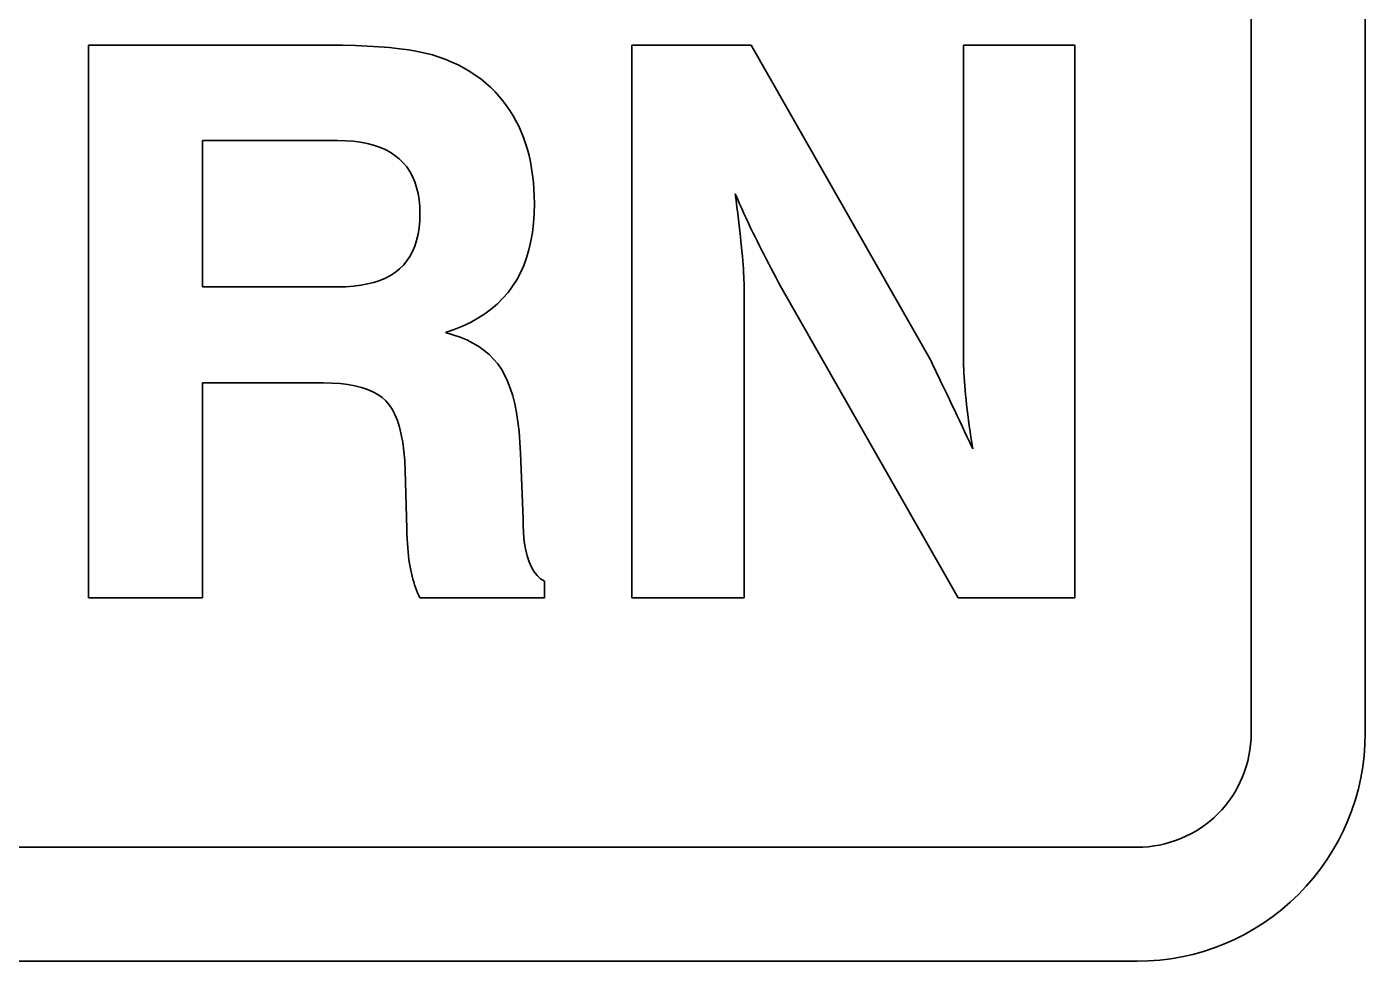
# Model space of a CAD drawing. Extents: x 18 to 197, y 25 to 142.
# Drawn here: x 65.06 to 103.8, y 24.81 to 51.86 of the extents above; entities that cross this region are included whole.
import ezdxf

# ---------------------------------------------------------------- set-up
doc = ezdxf.new("R2010")
doc.units = 0

msp = doc.modelspace()

# ---------------------------------------------------------------- linework, layer by layer
at = {"color": 7, "lineweight": 35}
for p, q in [((100.496857, 31.411736), (100.496857, 71.623726)), ((103.79686, 71.623726), (103.79686, 31.411736)), ((97.196869, 28.111732), (33.116871, 28.111732)), ((97.196869, 24.811729), (33.116871, 24.811729)), ((33.116871, 24.811729), (97.196869, 24.811729))]:
    msp.add_line(p, q, dxfattribs=at)
at = {"color": 7, "lineweight": 35, "ltscale": 0.174066}
msp.add_line((66.849121, 51.326958), (73.811768, 51.326958), dxfattribs=at)
at = {"color": 7, "lineweight": 35, "ltscale": 0.4}
for p, q in [((66.849121, 35.326958), (66.849121, 51.326958)), ((82.57756, 35.326958), (82.57756, 51.326958)), ((95.394928, 51.326958), (95.394928, 35.326958))]:
    msp.add_line(p, q, dxfattribs=at)
at = {"color": 7, "lineweight": 35, "ltscale": 0.009791}
msp.add_line((73.811768, 51.326958), (74.2034, 51.324135), dxfattribs=at)
at = {"color": 7, "lineweight": 35, "ltscale": 0.009281}
msp.add_line((74.2034, 51.324135), (74.574524, 51.315666), dxfattribs=at)
at = {"color": 7, "lineweight": 35, "ltscale": 0.008771}
msp.add_line((74.574524, 51.315666), (74.925095, 51.301537), dxfattribs=at)
at = {"color": 7, "lineweight": 35, "ltscale": 0.008266}
msp.add_line((74.925095, 51.301537), (75.255142, 51.281776), dxfattribs=at)
at = {"color": 7, "lineweight": 35, "ltscale": 0.007764}
msp.add_line((75.255142, 51.281776), (75.564667, 51.256355), dxfattribs=at)
at = {"color": 7, "lineweight": 35, "ltscale": 0.007266}
msp.add_line((75.564667, 51.256355), (75.853638, 51.225288), dxfattribs=at)
at = {"color": 7, "lineweight": 35, "ltscale": 0.006774}
msp.add_line((75.853638, 51.225288), (76.122101, 51.188576), dxfattribs=at)
at = {"color": 7, "lineweight": 35, "ltscale": 0.006288}
msp.add_line((76.122101, 51.188576), (76.370026, 51.146217), dxfattribs=at)
at = {"color": 7, "lineweight": 35, "ltscale": 0.005811}
msp.add_line((76.370026, 51.146217), (76.597443, 51.098198), dxfattribs=at)
at = {"color": 7, "lineweight": 35, "ltscale": 0.086354}
msp.add_line((82.57756, 51.326958), (86.031738, 51.326958), dxfattribs=at)
at = {"color": 7, "lineweight": 35, "ltscale": 0.261846}
msp.add_line((86.031738, 51.326958), (91.212997, 42.224449), dxfattribs=at)
at = {"color": 7, "lineweight": 35, "ltscale": 0.080651}
msp.add_line((92.168869, 51.326958), (95.394928, 51.326958), dxfattribs=at)
at = {"color": 7, "lineweight": 35, "ltscale": 0.224304}
msp.add_line((92.168869, 42.35479), (92.168869, 51.326958), dxfattribs=at)
at = {"color": 7, "lineweight": 35, "ltscale": 0.005343}
msp.add_line((76.597443, 51.098198), (76.804306, 51.044533), dxfattribs=at)
at = {"color": 7, "lineweight": 35, "ltscale": 0.005075}
msp.add_line((76.804306, 51.044533), (76.998138, 50.984261), dxfattribs=at)
at = {"color": 7, "lineweight": 35, "ltscale": 0.005004}
msp.add_line((76.998138, 50.984261), (77.186432, 50.916359), dxfattribs=at)
at = {"color": 7, "lineweight": 35, "ltscale": 0.004943}
msp.add_line((77.186432, 50.916359), (77.369186, 50.840874), dxfattribs=at)
at = {"color": 7, "lineweight": 35, "ltscale": 0.004894}
msp.add_line((77.369186, 50.840874), (77.546417, 50.757774), dxfattribs=at)
at = {"color": 7, "lineweight": 35, "ltscale": 0.004854}
msp.add_line((77.546417, 50.757774), (77.718079, 50.667076), dxfattribs=at)
at = {"color": 7, "lineweight": 35, "ltscale": 0.004826}
msp.add_line((77.718079, 50.667076), (77.884216, 50.568779), dxfattribs=at)
at = {"color": 7, "lineweight": 35, "ltscale": 0.00481}
for p, q in [((77.884216, 50.568779), (78.04483, 50.462868)), ((78.199875, 50.349358), (78.349396, 50.228249))]:
    msp.add_line(p, q, dxfattribs=at)
at = {"color": 7, "lineweight": 35, "ltscale": 0.004804}
msp.add_line((78.04483, 50.462868), (78.199875, 50.349358), dxfattribs=at)
at = {"color": 7, "lineweight": 35, "ltscale": 0.004828}
msp.add_line((78.349396, 50.228249), (78.493378, 50.099525), dxfattribs=at)
at = {"color": 7, "lineweight": 35, "ltscale": 0.004363}
msp.add_line((78.493378, 50.099525), (78.616226, 49.975594), dxfattribs=at)
at = {"color": 7, "lineweight": 35, "ltscale": 0.004337}
msp.add_line((78.616226, 49.975594), (78.732773, 49.847099), dxfattribs=at)
at = {"color": 7, "lineweight": 35, "ltscale": 0.00432}
msp.add_line((78.732773, 49.847099), (78.843033, 49.714027), dxfattribs=at)
at = {"color": 7, "lineweight": 35, "ltscale": 0.004312}
for p, q in [((78.843033, 49.714027), (78.946976, 49.576408)), ((78.946976, 49.576408), (79.044632, 49.434227))]:
    msp.add_line(p, q, dxfattribs=at)
at = {"color": 7, "lineweight": 35, "ltscale": 0.004322}
msp.add_line((79.044632, 49.434227), (79.135986, 49.287468), dxfattribs=at)
at = {"color": 7, "lineweight": 35, "ltscale": 0.004339}
msp.add_line((79.135986, 49.287468), (79.221039, 49.136162), dxfattribs=at)
at = {"color": 7, "lineweight": 35, "ltscale": 0.004366}
msp.add_line((79.221039, 49.136162), (79.299789, 48.980293), dxfattribs=at)
at = {"color": 7, "lineweight": 35, "ltscale": 0.004401}
msp.add_line((79.299789, 48.980293), (79.372238, 48.819862), dxfattribs=at)
at = {"color": 7, "lineweight": 35, "ltscale": 0.004444}
msp.add_line((79.372238, 48.819862), (79.438385, 48.654854), dxfattribs=at)
at = {"color": 7, "lineweight": 35, "ltscale": 0.105906}
msp.add_line((70.151215, 48.567955), (70.151215, 44.331703), dxfattribs=at)
at = {"color": 7, "lineweight": 35, "ltscale": 0.09776}
for p, q in [((74.0616, 48.567955), (70.151215, 48.567955)), ((70.151215, 44.331703), (74.0616, 44.331703))]:
    msp.add_line(p, q, dxfattribs=at)
at = {"color": 7, "lineweight": 35, "ltscale": 0.005775}
msp.add_line((74.292542, 48.562645), (74.0616, 48.567955), dxfattribs=at)
at = {"color": 7, "lineweight": 35, "ltscale": 0.005494}
msp.add_line((74.511734, 48.546669), (74.292542, 48.562645), dxfattribs=at)
at = {"color": 7, "lineweight": 35, "ltscale": 0.005229}
msp.add_line((74.719208, 48.520058), (74.511734, 48.546669), dxfattribs=at)
at = {"color": 7, "lineweight": 35, "ltscale": 0.004981}
for p, q in [((74.914932, 48.482796), (74.719208, 48.520058)), ((76.416962, 46.041847), (76.434555, 46.240303))]:
    msp.add_line(p, q, dxfattribs=at)
at = {"color": 7, "lineweight": 35, "ltscale": 0.004753}
for p, q in [((75.098938, 48.434898), (74.914932, 48.482796)), ((85.590073, 46.830879), (85.614197, 46.642311))]:
    msp.add_line(p, q, dxfattribs=at)
at = {"color": 7, "lineweight": 35, "ltscale": 0.004549}
msp.add_line((75.27121, 48.37635), (75.098938, 48.434898), dxfattribs=at)
at = {"color": 7, "lineweight": 35, "ltscale": 0.004498}
msp.add_line((79.438385, 48.654854), (79.49823, 48.485191), dxfattribs=at)
at = {"color": 7, "lineweight": 35, "ltscale": 0.004562}
msp.add_line((79.49823, 48.485191), (79.551788, 48.310738), dxfattribs=at)
at = {"color": 7, "lineweight": 35, "ltscale": 0.004371}
msp.add_line((75.431763, 48.307167), (75.27121, 48.37635), dxfattribs=at)
at = {"color": 7, "lineweight": 35, "ltscale": 0.004222}
msp.add_line((75.580566, 48.227318), (75.431763, 48.307167), dxfattribs=at)
at = {"color": 7, "lineweight": 35, "ltscale": 0.004106}
msp.add_line((75.717651, 48.136848), (75.580566, 48.227318), dxfattribs=at)
at = {"color": 7, "lineweight": 35, "ltscale": 0.004027}
msp.add_line((75.843002, 48.035713), (75.717651, 48.136848), dxfattribs=at)
at = {"color": 7, "lineweight": 35, "ltscale": 0.003981}
msp.add_line((75.956512, 47.924049), (75.843002, 48.035713), dxfattribs=at)
at = {"color": 7, "lineweight": 35, "ltscale": 0.004633}
msp.add_line((79.551788, 48.310738), (79.59903, 48.131523), dxfattribs=at)
at = {"color": 7, "lineweight": 35, "ltscale": 0.004713}
msp.add_line((79.59903, 48.131523), (79.639984, 47.947517), dxfattribs=at)
at = {"color": 7, "lineweight": 35, "ltscale": 0.00397}
msp.add_line((76.058075, 47.801964), (75.956512, 47.924049), dxfattribs=at)
at = {"color": 7, "lineweight": 35, "ltscale": 0.003999}
msp.add_line((76.147675, 47.669441), (76.058075, 47.801964), dxfattribs=at)
at = {"color": 7, "lineweight": 35, "ltscale": 0.004067}
msp.add_line((76.225342, 47.526497), (76.147675, 47.669441), dxfattribs=at)
at = {"color": 7, "lineweight": 35, "ltscale": 0.004798}
msp.add_line((79.639984, 47.947517), (79.674637, 47.758736), dxfattribs=at)
at = {"color": 7, "lineweight": 35, "ltscale": 0.004891}
for p, q in [((79.674637, 47.758736), (79.702988, 47.565163)), ((74.75, 41.422005), (74.559967, 41.468437))]:
    msp.add_line(p, q, dxfattribs=at)
at = {"color": 7, "lineweight": 35, "ltscale": 0.004172}
msp.add_line((76.291061, 47.373116), (76.225342, 47.526497), dxfattribs=at)
at = {"color": 7, "lineweight": 35, "ltscale": 0.00431}
msp.add_line((76.344833, 47.209328), (76.291061, 47.373116), dxfattribs=at)
at = {"color": 7, "lineweight": 35, "ltscale": 0.004989}
msp.add_line((79.702988, 47.565163), (79.725037, 47.366829), dxfattribs=at)
at = {"color": 7, "lineweight": 35, "ltscale": 0.005093}
msp.add_line((79.725037, 47.366829), (79.740784, 47.163704), dxfattribs=at)
at = {"color": 7, "lineweight": 35, "ltscale": 0.00448}
msp.add_line((76.386658, 47.035088), (76.344833, 47.209328), dxfattribs=at)
at = {"color": 7, "lineweight": 35, "ltscale": 0.004676}
msp.add_line((76.416534, 46.850441), (76.386658, 47.035088), dxfattribs=at)
at = {"color": 7, "lineweight": 35, "ltscale": 0.005203}
msp.add_line((79.740784, 47.163704), (79.750244, 46.955803), dxfattribs=at)
at = {"color": 7, "lineweight": 35, "ltscale": 0.005318}
msp.add_line((79.750244, 46.955803), (79.753387, 46.743111), dxfattribs=at)
at = {"color": 7, "lineweight": 35, "ltscale": 0.004908}
msp.add_line((85.564667, 47.025536), (85.590073, 46.830879), dxfattribs=at)
at = {"color": 7, "lineweight": 35, "ltscale": 0.003949}
msp.add_line((85.627777, 46.880745), (85.564667, 47.025536), dxfattribs=at)
at = {"color": 7, "lineweight": 35, "ltscale": 0.003916}
msp.add_line((85.691101, 46.737465), (85.627777, 46.880745), dxfattribs=at)
at = {"color": 7, "lineweight": 35, "ltscale": 0.004898}
for p, q in [((76.434448, 46.655342), (76.416534, 46.850441)), ((77.975037, 42.706734), (78.143066, 42.60598))]:
    msp.add_line(p, q, dxfattribs=at)
at = {"color": 7, "lineweight": 35, "ltscale": 0.00514}
msp.add_line((76.44043, 46.449837), (76.434448, 46.655342), dxfattribs=at)
at = {"color": 7, "lineweight": 35, "ltscale": 0.007248}
msp.add_line((79.753387, 46.743111), (79.747086, 46.453255), dxfattribs=at)
at = {"color": 7, "lineweight": 35, "ltscale": 0.004597}
msp.add_line((85.614197, 46.642311), (85.636993, 46.459831), dxfattribs=at)
at = {"color": 7, "lineweight": 35, "ltscale": 0.003884}
msp.add_line((85.754639, 46.595711), (85.691101, 46.737465), dxfattribs=at)
at = {"color": 7, "lineweight": 35, "ltscale": 0.003851}
msp.add_line((85.81839, 46.455482), (85.754639, 46.595711), dxfattribs=at)
at = {"color": 7, "lineweight": 35, "ltscale": 0.00524}
msp.add_line((76.434555, 46.240303), (76.44043, 46.449837), dxfattribs=at)
at = {"color": 7, "lineweight": 35, "ltscale": 0.006733}
msp.add_line((79.728195, 46.174583), (79.696686, 45.907112), dxfattribs=at)
at = {"color": 7, "lineweight": 35, "ltscale": 0.006983}
msp.add_line((79.747086, 46.453255), (79.728195, 46.174583), dxfattribs=at)
at = {"color": 7, "lineweight": 35, "ltscale": 0.004443}
msp.add_line((85.636993, 46.459831), (85.658508, 46.283424), dxfattribs=at)
at = {"color": 7, "lineweight": 35, "ltscale": 0.004288}
msp.add_line((85.658508, 46.283424), (85.678711, 46.113106), dxfattribs=at)
at = {"color": 7, "lineweight": 35, "ltscale": 0.004133}
msp.add_line((85.678711, 46.113106), (85.697617, 45.948875), dxfattribs=at)
at = {"color": 7, "lineweight": 35, "ltscale": 0.003819}
msp.add_line((85.882385, 46.31678), (85.81839, 46.455482), dxfattribs=at)
at = {"color": 7, "lineweight": 35, "ltscale": 0.003787}
msp.add_line((85.946579, 46.179588), (85.882385, 46.31678), dxfattribs=at)
at = {"color": 7, "lineweight": 35, "ltscale": 0.003754}
msp.add_line((86.010986, 46.043922), (85.946579, 46.179588), dxfattribs=at)
at = {"color": 7, "lineweight": 35, "ltscale": 0.004525}
msp.add_line((76.346573, 45.678185), (76.387634, 45.854485), dxfattribs=at)
at = {"color": 7, "lineweight": 35, "ltscale": 0.004741}
msp.add_line((76.387634, 45.854485), (76.416962, 46.041847), dxfattribs=at)
at = {"color": 7, "lineweight": 35, "ltscale": 0.006502}
msp.add_line((79.696686, 45.907112), (79.652588, 45.65081), dxfattribs=at)
at = {"color": 7, "lineweight": 35, "ltscale": 0.003978}
msp.add_line((85.697617, 45.948875), (85.71521, 45.790718), dxfattribs=at)
at = {"color": 7, "lineweight": 35, "ltscale": 0.003823}
for p, q in [((85.71521, 45.790718), (85.731506, 45.638649)), ((75.348282, 41.133064), (75.222992, 41.220772))]:
    msp.add_line(p, q, dxfattribs=at)
at = {"color": 7, "lineweight": 35, "ltscale": 0.003723}
msp.add_line((86.075623, 45.909767), (86.010986, 46.043922), dxfattribs=at)
at = {"color": 7, "lineweight": 35, "ltscale": 0.003691}
msp.add_line((86.140457, 45.777138), (86.075623, 45.909767), dxfattribs=at)
at = {"color": 7, "lineweight": 35, "ltscale": 0.003659}
msp.add_line((86.205536, 45.646034), (86.140457, 45.777138), dxfattribs=at)
at = {"color": 7, "lineweight": 35, "ltscale": 0.004053}
msp.add_line((76.153015, 45.215782), (76.229263, 45.358833), dxfattribs=at)
at = {"color": 7, "lineweight": 35, "ltscale": 0.004178}
msp.add_line((76.229263, 45.358833), (76.293777, 45.512978), dxfattribs=at)
at = {"color": 7, "lineweight": 35, "ltscale": 0.004336}
msp.add_line((76.293777, 45.512978), (76.346573, 45.678185), dxfattribs=at)
at = {"color": 7, "lineweight": 35, "ltscale": 0.006099}
msp.add_line((79.595886, 45.405708), (79.526581, 45.171791), dxfattribs=at)
at = {"color": 7, "lineweight": 35, "ltscale": 0.006289}
msp.add_line((79.652588, 45.65081), (79.595886, 45.405708), dxfattribs=at)
at = {"color": 7, "lineweight": 35, "ltscale": 0.003669}
msp.add_line((85.731506, 45.638649), (85.74649, 45.492653), dxfattribs=at)
at = {"color": 7, "lineweight": 35, "ltscale": 0.003514}
msp.add_line((85.74649, 45.492653), (85.760178, 45.35276), dxfattribs=at)
at = {"color": 7, "lineweight": 35, "ltscale": 0.003365}
msp.add_line((85.760178, 45.35276), (85.772552, 45.218712), dxfattribs=at)
at = {"color": 7, "lineweight": 35, "ltscale": 0.003643}
for p, q in [((86.27092, 45.5158), (86.205536, 45.646034)), ((86.336746, 45.38578), (86.27092, 45.5158)), ((86.403, 45.255974), (86.336746, 45.38578))]:
    msp.add_line(p, q, dxfattribs=at)
at = {"color": 7, "lineweight": 35, "ltscale": 0.003911}
msp.add_line((75.853867, 44.853096), (75.965302, 44.962914), dxfattribs=at)
at = {"color": 7, "lineweight": 35, "ltscale": 0.003918}
msp.add_line((75.965302, 44.962914), (76.065033, 45.083809), dxfattribs=at)
at = {"color": 7, "lineweight": 35, "ltscale": 0.003965}
msp.add_line((76.065033, 45.083809), (76.153015, 45.215782), dxfattribs=at)
at = {"color": 7, "lineweight": 35, "ltscale": 0.005792}
msp.add_line((79.444687, 44.949059), (79.350189, 44.737526), dxfattribs=at)
at = {"color": 7, "lineweight": 35, "ltscale": 0.005933}
msp.add_line((79.526581, 45.171791), (79.444687, 44.949059), dxfattribs=at)
at = {"color": 7, "lineweight": 35, "ltscale": 0.003222}
msp.add_line((85.772552, 45.218712), (85.783646, 45.090324), dxfattribs=at)
at = {"color": 7, "lineweight": 35, "ltscale": 0.003078}
msp.add_line((85.783646, 45.090324), (85.793411, 44.967583), dxfattribs=at)
at = {"color": 7, "lineweight": 35, "ltscale": 0.002935}
msp.add_line((85.793411, 44.967583), (85.80188, 44.850487), dxfattribs=at)
at = {"color": 7, "lineweight": 35, "ltscale": 0.003644}
for p, q in [((86.469696, 45.126381), (86.403, 45.255974)), ((86.536819, 44.997017), (86.469696, 45.126381)), ((86.604385, 44.867867), (86.536819, 44.997017)), ((86.672379, 44.73893), (86.604385, 44.867867)), ((86.740814, 44.610222), (86.672379, 44.73893))]:
    msp.add_line(p, q, dxfattribs=at)
at = {"color": 7, "lineweight": 35, "ltscale": 0.004359}
msp.add_line((75.285553, 44.519402), (75.446198, 44.587181), dxfattribs=at)
at = {"color": 7, "lineweight": 35, "ltscale": 0.004191}
msp.add_line((75.446198, 44.587181), (75.594482, 44.665398), dxfattribs=at)
at = {"color": 7, "lineweight": 35, "ltscale": 0.004056}
msp.add_line((75.594482, 44.665398), (75.730362, 44.754036), dxfattribs=at)
at = {"color": 7, "lineweight": 35, "ltscale": 0.003958}
msp.add_line((75.730362, 44.754036), (75.853867, 44.853096), dxfattribs=at)
at = {"color": 7, "lineweight": 35, "ltscale": 0.00568}
msp.add_line((79.350189, 44.737526), (79.243088, 44.537163), dxfattribs=at)
at = {"color": 7, "lineweight": 35, "ltscale": 0.002792}
msp.add_line((85.80188, 44.850487), (85.809052, 44.739037), dxfattribs=at)
at = {"color": 7, "lineweight": 35, "ltscale": 0.002649}
msp.add_line((85.809052, 44.739037), (85.814926, 44.633247), dxfattribs=at)
at = {"color": 7, "lineweight": 35, "ltscale": 0.002507}
msp.add_line((85.814926, 44.633247), (85.819489, 44.533089), dxfattribs=at)
at = {"color": 7, "lineweight": 35, "ltscale": 0.003645}
for p, q in [((86.809677, 44.481712), (86.740814, 44.610222)), ((86.878983, 44.353432), (86.809677, 44.481712))]:
    msp.add_line(p, q, dxfattribs=at)
at = {"color": 7, "lineweight": 35, "ltscale": 0.005875}
msp.add_line((74.0616, 44.331703), (74.296555, 44.336922), dxfattribs=at)
at = {"color": 7, "lineweight": 35, "ltscale": 0.005578}
msp.add_line((74.296555, 44.336922), (74.519119, 44.352562), dxfattribs=at)
at = {"color": 7, "lineweight": 35, "ltscale": 0.005295}
msp.add_line((74.519119, 44.352562), (74.729309, 44.378639), dxfattribs=at)
at = {"color": 7, "lineweight": 35, "ltscale": 0.005028}
msp.add_line((74.729309, 44.378639), (74.927094, 44.415138), dxfattribs=at)
at = {"color": 7, "lineweight": 35, "ltscale": 0.004782}
msp.add_line((74.927094, 44.415138), (75.112518, 44.462059), dxfattribs=at)
at = {"color": 7, "lineweight": 35, "ltscale": 0.004557}
msp.add_line((75.112518, 44.462059), (75.285553, 44.519402), dxfattribs=at)
at = {"color": 7, "lineweight": 35, "ltscale": 0.005587}
msp.add_line((78.99054, 44.16938), (78.844009, 44.000633), dxfattribs=at)
at = {"color": 7, "lineweight": 35, "ltscale": 0.005565}
msp.add_line((79.123383, 44.348), (78.99054, 44.16938), dxfattribs=at)
at = {"color": 7, "lineweight": 35, "ltscale": 0.005596}
msp.add_line((79.243088, 44.537163), (79.123383, 44.348), dxfattribs=at)
at = {"color": 7, "lineweight": 35, "ltscale": 0.002364}
msp.add_line((85.819489, 44.533089), (85.822739, 44.438591), dxfattribs=at)
at = {"color": 7, "lineweight": 35, "ltscale": 0.002222}
msp.add_line((85.822739, 44.438591), (85.824707, 44.349739), dxfattribs=at)
at = {"color": 7, "lineweight": 35, "ltscale": 0.00208}
msp.add_line((85.824707, 44.349739), (85.825348, 44.266533), dxfattribs=at)
at = {"color": 7, "lineweight": 35, "ltscale": 0.223489}
msp.add_line((85.825348, 44.266533), (85.825348, 35.326958), dxfattribs=at)
at = {"color": 7, "lineweight": 35, "ltscale": 0.259657}
msp.add_line((92.0168, 35.326958), (86.878983, 44.353432), dxfattribs=at)
at = {"color": 7, "lineweight": 35, "ltscale": 0.005725}
msp.add_line((78.683792, 43.841774), (78.509888, 43.692802), dxfattribs=at)
at = {"color": 7, "lineweight": 35, "ltscale": 0.005641}
msp.add_line((78.844009, 44.000633), (78.683792, 43.841774), dxfattribs=at)
at = {"color": 7, "lineweight": 35, "ltscale": 0.006147}
msp.add_line((78.121017, 43.424507), (77.906052, 43.305183), dxfattribs=at)
at = {"color": 7, "lineweight": 35, "ltscale": 0.005979}
msp.add_line((78.322296, 43.553703), (78.121017, 43.424507), dxfattribs=at)
at = {"color": 7, "lineweight": 35, "ltscale": 0.005838}
msp.add_line((78.509888, 43.692802), (78.322296, 43.553703), dxfattribs=at)
at = {"color": 7, "lineweight": 35, "ltscale": 0.006782}
msp.add_line((77.435074, 43.096184), (77.179047, 43.006523), dxfattribs=at)
at = {"color": 7, "lineweight": 35, "ltscale": 0.005639}
msp.add_line((77.179047, 43.006523), (77.396622, 42.94706), dxfattribs=at)
at = {"color": 7, "lineweight": 35, "ltscale": 0.00655}
msp.add_line((77.677399, 43.195747), (77.435074, 43.096184), dxfattribs=at)
at = {"color": 7, "lineweight": 35, "ltscale": 0.006337}
msp.add_line((77.906052, 43.305183), (77.677399, 43.195747), dxfattribs=at)
at = {"color": 7, "lineweight": 35, "ltscale": 0.005418}
msp.add_line((77.396622, 42.94706), (77.601807, 42.877266), dxfattribs=at)
at = {"color": 7, "lineweight": 35, "ltscale": 0.00522}
msp.add_line((77.601807, 42.877266), (77.794617, 42.797157), dxfattribs=at)
at = {"color": 7, "lineweight": 35, "ltscale": 0.005045}
msp.add_line((77.794617, 42.797157), (77.975037, 42.706734), dxfattribs=at)
at = {"color": 7, "lineweight": 35, "ltscale": 0.00478}
msp.add_line((78.143066, 42.60598), (78.298721, 42.494911), dxfattribs=at)
at = {"color": 7, "lineweight": 35, "ltscale": 0.004695}
msp.add_line((78.298721, 42.494911), (78.442001, 42.373528), dxfattribs=at)
at = {"color": 7, "lineweight": 35, "ltscale": 0.004642}
for p, q in [((78.442001, 42.373528), (78.572876, 42.241829)), ((78.691391, 42.0998), (78.797516, 41.947456))]:
    msp.add_line(p, q, dxfattribs=at)
at = {"color": 7, "lineweight": 35, "ltscale": 0.004625}
msp.add_line((78.572876, 42.241829), (78.691391, 42.0998), dxfattribs=at)
at = {"color": 7, "lineweight": 35, "ltscale": 0.001745}
msp.add_line((91.212997, 42.224449), (91.243256, 42.161552), dxfattribs=at)
at = {"color": 7, "lineweight": 35, "ltscale": 0.00239}
msp.add_line((92.169525, 42.259209), (92.168869, 42.35479), dxfattribs=at)
at = {"color": 7, "lineweight": 35, "ltscale": 0.002499}
msp.add_line((92.171478, 42.159279), (92.169525, 42.259209), dxfattribs=at)
at = {"color": 7, "lineweight": 35, "ltscale": 0.004788}
msp.add_line((78.797516, 41.947456), (78.89299, 41.781425), dxfattribs=at)
at = {"color": 7, "lineweight": 35, "ltscale": 0.001979}
msp.add_line((91.243256, 42.161552), (91.277512, 42.090187), dxfattribs=at)
at = {"color": 7, "lineweight": 35, "ltscale": 0.002213}
msp.add_line((91.277512, 42.090187), (91.315796, 42.010353), dxfattribs=at)
at = {"color": 7, "lineweight": 35, "ltscale": 0.002448}
msp.add_line((91.315796, 42.010353), (91.358109, 41.922035), dxfattribs=at)
at = {"color": 7, "lineweight": 35, "ltscale": 0.002682}
msp.add_line((91.358109, 41.922035), (91.404449, 41.825264), dxfattribs=at)
at = {"color": 7, "lineweight": 35, "ltscale": 0.002608}
msp.add_line((92.174728, 42.055), (92.171478, 42.159279), dxfattribs=at)
at = {"color": 7, "lineweight": 35, "ltscale": 0.002718}
msp.add_line((92.179291, 41.946373), (92.174728, 42.055), dxfattribs=at)
at = {"color": 7, "lineweight": 35, "ltscale": 0.002828}
msp.add_line((92.185165, 41.833412), (92.179291, 41.946373), dxfattribs=at)
at = {"color": 7, "lineweight": 35, "ltscale": 0.002938}
msp.add_line((92.192322, 41.716103), (92.185165, 41.833412), dxfattribs=at)
at = {"color": 7, "lineweight": 35, "ltscale": 0.155601}
msp.add_line((70.151215, 41.550987), (70.151215, 35.326958), dxfattribs=at)
at = {"color": 7, "lineweight": 35, "ltscale": 0.087169}
msp.add_line((73.63797, 41.550987), (70.151215, 41.550987), dxfattribs=at)
at = {"color": 7, "lineweight": 35, "ltscale": 0.006371}
msp.add_line((73.892746, 41.54583), (73.63797, 41.550987), dxfattribs=at)
at = {"color": 7, "lineweight": 35, "ltscale": 0.005977}
msp.add_line((74.131332, 41.530357), (73.892746, 41.54583), dxfattribs=at)
at = {"color": 7, "lineweight": 35, "ltscale": 0.005598}
msp.add_line((74.353745, 41.504555), (74.131332, 41.530357), dxfattribs=at)
at = {"color": 7, "lineweight": 35, "ltscale": 0.005234}
msp.add_line((74.559967, 41.468437), (74.353745, 41.504555), dxfattribs=at)
at = {"color": 7, "lineweight": 35, "ltscale": 0.005063}
msp.add_line((78.89299, 41.781425), (78.979568, 41.598351), dxfattribs=at)
at = {"color": 7, "lineweight": 35, "ltscale": 0.005367}
msp.add_line((78.979568, 41.598351), (79.057236, 41.398216), dxfattribs=at)
at = {"color": 7, "lineweight": 35, "ltscale": 0.002917}
for p, q in [((91.404449, 41.825264), (91.454788, 41.720009)), ((76.111725, 36.54287), (76.099625, 36.658928))]:
    msp.add_line(p, q, dxfattribs=at)
at = {"color": 7, "lineweight": 35, "ltscale": 0.003151}
msp.add_line((91.454788, 41.720009), (91.509155, 41.606285), dxfattribs=at)
at = {"color": 7, "lineweight": 35, "ltscale": 0.003386}
for p, q in [((91.509155, 41.606285), (91.567535, 41.484077)), ((79.834198, 35.975655), (79.934891, 35.885063))]:
    msp.add_line(p, q, dxfattribs=at)
at = {"color": 7, "lineweight": 35, "ltscale": 0.00362}
msp.add_line((91.567535, 41.484077), (91.629944, 41.353401), dxfattribs=at)
at = {"color": 7, "lineweight": 35, "ltscale": 0.003049}
msp.add_line((92.200806, 41.594444), (92.192322, 41.716103), dxfattribs=at)
at = {"color": 7, "lineweight": 35, "ltscale": 0.00316}
msp.add_line((92.210571, 41.468437), (92.200806, 41.594444), dxfattribs=at)
at = {"color": 7, "lineweight": 35, "ltscale": 0.00327}
msp.add_line((92.221649, 41.338097), (92.210571, 41.468437), dxfattribs=at)
at = {"color": 7, "lineweight": 35, "ltscale": 0.004572}
msp.add_line((74.923843, 41.365242), (74.75, 41.422005), dxfattribs=at)
at = {"color": 7, "lineweight": 35, "ltscale": 0.004283}
msp.add_line((75.081512, 41.29818), (74.923843, 41.365242), dxfattribs=at)
at = {"color": 7, "lineweight": 35, "ltscale": 0.004032}
msp.add_line((75.222992, 41.220772), (75.081512, 41.29818), dxfattribs=at)
at = {"color": 7, "lineweight": 35, "ltscale": 0.003667}
msp.add_line((75.457397, 41.035042), (75.348282, 41.133064), dxfattribs=at)
at = {"color": 7, "lineweight": 35, "ltscale": 0.005695}
msp.add_line((79.057236, 41.398216), (79.125992, 41.181023), dxfattribs=at)
at = {"color": 7, "lineweight": 35, "ltscale": 0.006044}
msp.add_line((79.125992, 41.181023), (79.185837, 40.946785), dxfattribs=at)
at = {"color": 7, "lineweight": 35, "ltscale": 0.003855}
msp.add_line((91.629944, 41.353401), (91.696365, 41.214256), dxfattribs=at)
at = {"color": 7, "lineweight": 35, "ltscale": 0.00401}
msp.add_line((91.696365, 41.214256), (91.765396, 41.069466), dxfattribs=at)
at = {"color": 7, "lineweight": 35, "ltscale": 0.004087}
msp.add_line((91.765396, 41.069466), (91.835617, 40.921852), dxfattribs=at)
at = {"color": 7, "lineweight": 35, "ltscale": 0.003381}
msp.add_line((92.234039, 41.203407), (92.221649, 41.338097), dxfattribs=at)
at = {"color": 7, "lineweight": 35, "ltscale": 0.003488}
msp.add_line((92.247833, 41.064583), (92.234039, 41.203407), dxfattribs=at)
at = {"color": 7, "lineweight": 35, "ltscale": 0.003589}
msp.add_line((92.263153, 40.921852), (92.247833, 41.064583), dxfattribs=at)
at = {"color": 7, "lineweight": 35, "ltscale": 0.003716}
msp.add_line((75.553909, 40.92202), (75.457397, 41.035042), dxfattribs=at)
at = {"color": 7, "lineweight": 35, "ltscale": 0.003974}
msp.add_line((75.641403, 40.78933), (75.553909, 40.92202), dxfattribs=at)
at = {"color": 7, "lineweight": 35, "ltscale": 0.004284}
msp.add_line((75.719879, 40.636986), (75.641403, 40.78933), dxfattribs=at)
at = {"color": 7, "lineweight": 35, "ltscale": 0.00641}
msp.add_line((79.185837, 40.946785), (79.236786, 40.695488), dxfattribs=at)
at = {"color": 7, "lineweight": 35, "ltscale": 0.006791}
msp.add_line((79.236786, 40.695488), (79.278824, 40.427132), dxfattribs=at)
at = {"color": 7, "lineweight": 35, "ltscale": 0.004163}
msp.add_line((91.835617, 40.921852), (91.907043, 40.771416), dxfattribs=at)
at = {"color": 7, "lineweight": 35, "ltscale": 0.00424}
msp.add_line((91.907043, 40.771416), (91.979645, 40.618141), dxfattribs=at)
at = {"color": 7, "lineweight": 35, "ltscale": 0.00369}
msp.add_line((92.279984, 40.775215), (92.263153, 40.921852), dxfattribs=at)
at = {"color": 7, "lineweight": 35, "ltscale": 0.003792}
msp.add_line((92.29834, 40.624657), (92.279984, 40.775215), dxfattribs=at)
at = {"color": 7, "lineweight": 35, "ltscale": 0.004637}
msp.add_line((75.789337, 40.464989), (75.719879, 40.636986), dxfattribs=at)
at = {"color": 7, "lineweight": 35, "ltscale": 0.005024}
msp.add_line((75.849792, 40.273323), (75.789337, 40.464989), dxfattribs=at)
at = {"color": 7, "lineweight": 35, "ltscale": 0.007183}
msp.add_line((79.278824, 40.427132), (79.311951, 40.141731), dxfattribs=at)
at = {"color": 7, "lineweight": 35, "ltscale": 0.004316}
msp.add_line((91.979645, 40.618141), (92.053452, 40.462059), dxfattribs=at)
at = {"color": 7, "lineweight": 35, "ltscale": 0.004393}
msp.add_line((92.053452, 40.462059), (92.128464, 40.303139), dxfattribs=at)
at = {"color": 7, "lineweight": 35, "ltscale": 0.004469}
msp.add_line((92.128464, 40.303139), (92.204651, 40.141411), dxfattribs=at)
at = {"color": 7, "lineweight": 35, "ltscale": 0.003893}
msp.add_line((92.318222, 40.470207), (92.29834, 40.624657), dxfattribs=at)
at = {"color": 7, "lineweight": 35, "ltscale": 0.003995}
msp.add_line((92.339615, 40.311836), (92.318222, 40.470207), dxfattribs=at)
at = {"color": 7, "lineweight": 35, "ltscale": 0.004098}
msp.add_line((92.362549, 40.149544), (92.339615, 40.311836), dxfattribs=at)
at = {"color": 7, "lineweight": 35, "ltscale": 0.005437}
msp.add_line((75.90123, 40.062004), (75.849792, 40.273323), dxfattribs=at)
at = {"color": 7, "lineweight": 35, "ltscale": 0.005871}
msp.add_line((75.943634, 39.831017), (75.90123, 40.062004), dxfattribs=at)
at = {"color": 7, "lineweight": 35, "ltscale": 0.007586}
msp.add_line((79.311951, 40.141731), (79.336166, 39.839272), dxfattribs=at)
at = {"color": 7, "lineweight": 35, "ltscale": 0.004546}
msp.add_line((92.204651, 40.141411), (92.282043, 39.976845), dxfattribs=at)
at = {"color": 7, "lineweight": 35, "ltscale": 0.004623}
msp.add_line((92.282043, 39.976845), (92.360641, 39.809456), dxfattribs=at)
at = {"color": 7, "lineweight": 35, "ltscale": 0.004199}
msp.add_line((92.386978, 39.98336), (92.362549, 40.149544), dxfattribs=at)
at = {"color": 7, "lineweight": 35, "ltscale": 0.004302}
msp.add_line((92.412933, 39.813255), (92.386978, 39.98336), dxfattribs=at)
at = {"color": 7, "lineweight": 35, "ltscale": 0.006321}
msp.add_line((75.977051, 39.580376), (75.943634, 39.831017), dxfattribs=at)
at = {"color": 7, "lineweight": 35, "ltscale": 0.006785}
msp.add_line((76.001434, 39.310066), (75.977051, 39.580376), dxfattribs=at)
at = {"color": 7, "lineweight": 35, "ltscale": 0.007997}
msp.add_line((79.336166, 39.839272), (79.351486, 39.519768), dxfattribs=at)
at = {"color": 7, "lineweight": 35, "ltscale": 0.04756}
msp.add_line((79.351486, 39.519768), (79.427521, 37.618874), dxfattribs=at)
at = {"color": 7, "lineweight": 35, "ltscale": 0.0047}
msp.add_line((92.360641, 39.809456), (92.44043, 39.639244), dxfattribs=at)
at = {"color": 7, "lineweight": 35, "ltscale": 0.004404}
msp.add_line((92.44043, 39.639244), (92.412933, 39.813255), dxfattribs=at)
at = {"color": 7, "lineweight": 35, "ltscale": 0.007259}
msp.add_line((76.0168, 39.020103), (76.001434, 39.310066), dxfattribs=at)
at = {"color": 7, "lineweight": 35, "ltscale": 0.042377}
msp.add_line((76.060242, 37.3256), (76.0168, 39.020103), dxfattribs=at)
at = {"color": 7, "lineweight": 35, "ltscale": 0.000282}
msp.add_line((79.427521, 37.618874), (79.427521, 37.607582), dxfattribs=at)
at = {"color": 7, "lineweight": 35, "ltscale": 0.000304}
msp.add_line((79.427521, 37.607582), (79.427521, 37.595421), dxfattribs=at)
at = {"color": 7, "lineweight": 35, "ltscale": 0.000326}
msp.add_line((79.427521, 37.595421), (79.427521, 37.582375), dxfattribs=at)
at = {"color": 7, "lineweight": 35, "ltscale": 0.000348}
msp.add_line((79.427521, 37.582375), (79.427521, 37.568474), dxfattribs=at)
at = {"color": 7, "lineweight": 35, "ltscale": 0.003623}
msp.add_line((76.065292, 37.180748), (76.060242, 37.3256), dxfattribs=at)
at = {"color": 7, "lineweight": 35, "ltscale": 0.000369}
msp.add_line((79.427521, 37.568474), (79.427521, 37.553703), dxfattribs=at)
at = {"color": 7, "lineweight": 35, "ltscale": 0.000391}
msp.add_line((79.427521, 37.553703), (79.427521, 37.538063), dxfattribs=at)
at = {"color": 7, "lineweight": 35, "ltscale": 0.000413}
msp.add_line((79.427521, 37.538063), (79.427521, 37.521553), dxfattribs=at)
at = {"color": 7, "lineweight": 35, "ltscale": 0.000434}
msp.add_line((79.427521, 37.521553), (79.427521, 37.504173), dxfattribs=at)
at = {"color": 7, "lineweight": 35, "ltscale": 0.000456}
msp.add_line((79.427521, 37.504173), (79.427521, 37.485924), dxfattribs=at)
at = {"color": 7, "lineweight": 35, "ltscale": 0.000478}
msp.add_line((79.427521, 37.485924), (79.427521, 37.466805), dxfattribs=at)
at = {"color": 7, "lineweight": 35, "ltscale": 0.00653}
msp.add_line((79.427521, 37.466805), (79.439575, 37.205894), dxfattribs=at)
at = {"color": 7, "lineweight": 35, "ltscale": 0.006018}
msp.add_line((79.439575, 37.205894), (79.462723, 36.966286), dxfattribs=at)
at = {"color": 7, "lineweight": 35, "ltscale": 0.003481}
msp.add_line((76.071762, 37.041664), (76.065292, 37.180748), dxfattribs=at)
at = {"color": 7, "lineweight": 35, "ltscale": 0.003339}
msp.add_line((76.079636, 36.908333), (76.071762, 37.041664), dxfattribs=at)
at = {"color": 7, "lineweight": 35, "ltscale": 0.003198}
msp.add_line((76.088928, 36.780754), (76.079636, 36.908333), dxfattribs=at)
at = {"color": 7, "lineweight": 35, "ltscale": 0.005525}
msp.add_line((79.462723, 36.966286), (79.496933, 36.747948), dxfattribs=at)
at = {"color": 7, "lineweight": 35, "ltscale": 0.003057}
msp.add_line((76.099625, 36.658928), (76.088928, 36.780754), dxfattribs=at)
at = {"color": 7, "lineweight": 35, "ltscale": 0.002778}
msp.add_line((76.125259, 36.432564), (76.111725, 36.54287), dxfattribs=at)
at = {"color": 7, "lineweight": 35, "ltscale": 0.00264}
msp.add_line((76.140198, 36.328011), (76.125259, 36.432564), dxfattribs=at)
at = {"color": 7, "lineweight": 35, "ltscale": 0.005054}
msp.add_line((79.496933, 36.747948), (79.542236, 36.550911), dxfattribs=at)
at = {"color": 7, "lineweight": 35, "ltscale": 0.004614}
msp.add_line((79.542236, 36.550911), (79.598602, 36.37516), dxfattribs=at)
at = {"color": 7, "lineweight": 35, "ltscale": 0.002503}
msp.add_line((76.15654, 36.229225), (76.140198, 36.328011), dxfattribs=at)
at = {"color": 7, "lineweight": 35, "ltscale": 0.002368}
msp.add_line((76.174301, 36.136192), (76.15654, 36.229225), dxfattribs=at)
at = {"color": 7, "lineweight": 35, "ltscale": 0.002282}
msp.add_line((76.193573, 36.046959), (76.174301, 36.136192), dxfattribs=at)
at = {"color": 7, "lineweight": 35, "ltscale": 0.002246}
msp.add_line((76.214493, 35.959572), (76.193573, 36.046959), dxfattribs=at)
at = {"color": 7, "lineweight": 35, "ltscale": 0.004214}
msp.add_line((79.598602, 36.37516), (79.666061, 36.220695), dxfattribs=at)
at = {"color": 7, "lineweight": 35, "ltscale": 0.003865}
msp.add_line((79.666061, 36.220695), (79.744598, 36.087532), dxfattribs=at)
at = {"color": 7, "lineweight": 35, "ltscale": 0.003583}
msp.add_line((79.744598, 36.087532), (79.834198, 35.975655), dxfattribs=at)
at = {"color": 7, "lineweight": 35, "ltscale": 0.002211}
msp.add_line((76.23703, 35.874031), (76.214493, 35.959572), dxfattribs=at)
at = {"color": 7, "lineweight": 35, "ltscale": 0.002178}
msp.add_line((76.2612, 35.790337), (76.23703, 35.874031), dxfattribs=at)
at = {"color": 7, "lineweight": 35, "ltscale": 0.002145}
msp.add_line((76.286987, 35.708488), (76.2612, 35.790337), dxfattribs=at)
at = {"color": 7, "lineweight": 35, "ltscale": 0.002114}
msp.add_line((76.314423, 35.628487), (76.286987, 35.708488), dxfattribs=at)
at = {"color": 7, "lineweight": 35, "ltscale": 0.003288}
msp.add_line((79.934891, 35.885063), (80.046661, 35.815758), dxfattribs=at)
at = {"color": 7, "lineweight": 35, "ltscale": 0.01222}
msp.add_line((80.046661, 35.815758), (80.046661, 35.326958), dxfattribs=at)
at = {"color": 7, "lineweight": 35, "ltscale": 0.082552}
msp.add_line((70.151215, 35.326958), (66.849121, 35.326958), dxfattribs=at)
at = {"color": 7, "lineweight": 35, "ltscale": 0.002085}
msp.add_line((76.343475, 35.550331), (76.314423, 35.628487), dxfattribs=at)
at = {"color": 7, "lineweight": 35, "ltscale": 0.002056}
msp.add_line((76.374161, 35.474037), (76.343475, 35.550331), dxfattribs=at)
at = {"color": 7, "lineweight": 35, "ltscale": 0.002029}
msp.add_line((76.406479, 35.399574), (76.374161, 35.474037), dxfattribs=at)
at = {"color": 7, "lineweight": 35, "ltscale": 0.002004}
msp.add_line((76.44043, 35.326958), (76.406479, 35.399574), dxfattribs=at)
at = {"color": 7, "lineweight": 35, "ltscale": 0.090156}
msp.add_line((80.046661, 35.326958), (76.44043, 35.326958), dxfattribs=at)
at = {"color": 7, "lineweight": 35, "ltscale": 0.081195}
msp.add_line((85.825348, 35.326958), (82.57756, 35.326958), dxfattribs=at)
at = {"color": 7, "lineweight": 35, "ltscale": 0.084453}
msp.add_line((95.394928, 35.326958), (92.0168, 35.326958), dxfattribs=at)
at = {"color": 7, "lineweight": 35}
for radius in [6.6, 3.3]:
    msp.add_arc((97.196869, 31.411736), radius, 269.999997, 360, dxfattribs=at)

doc.saveas('drawing.dxf')
